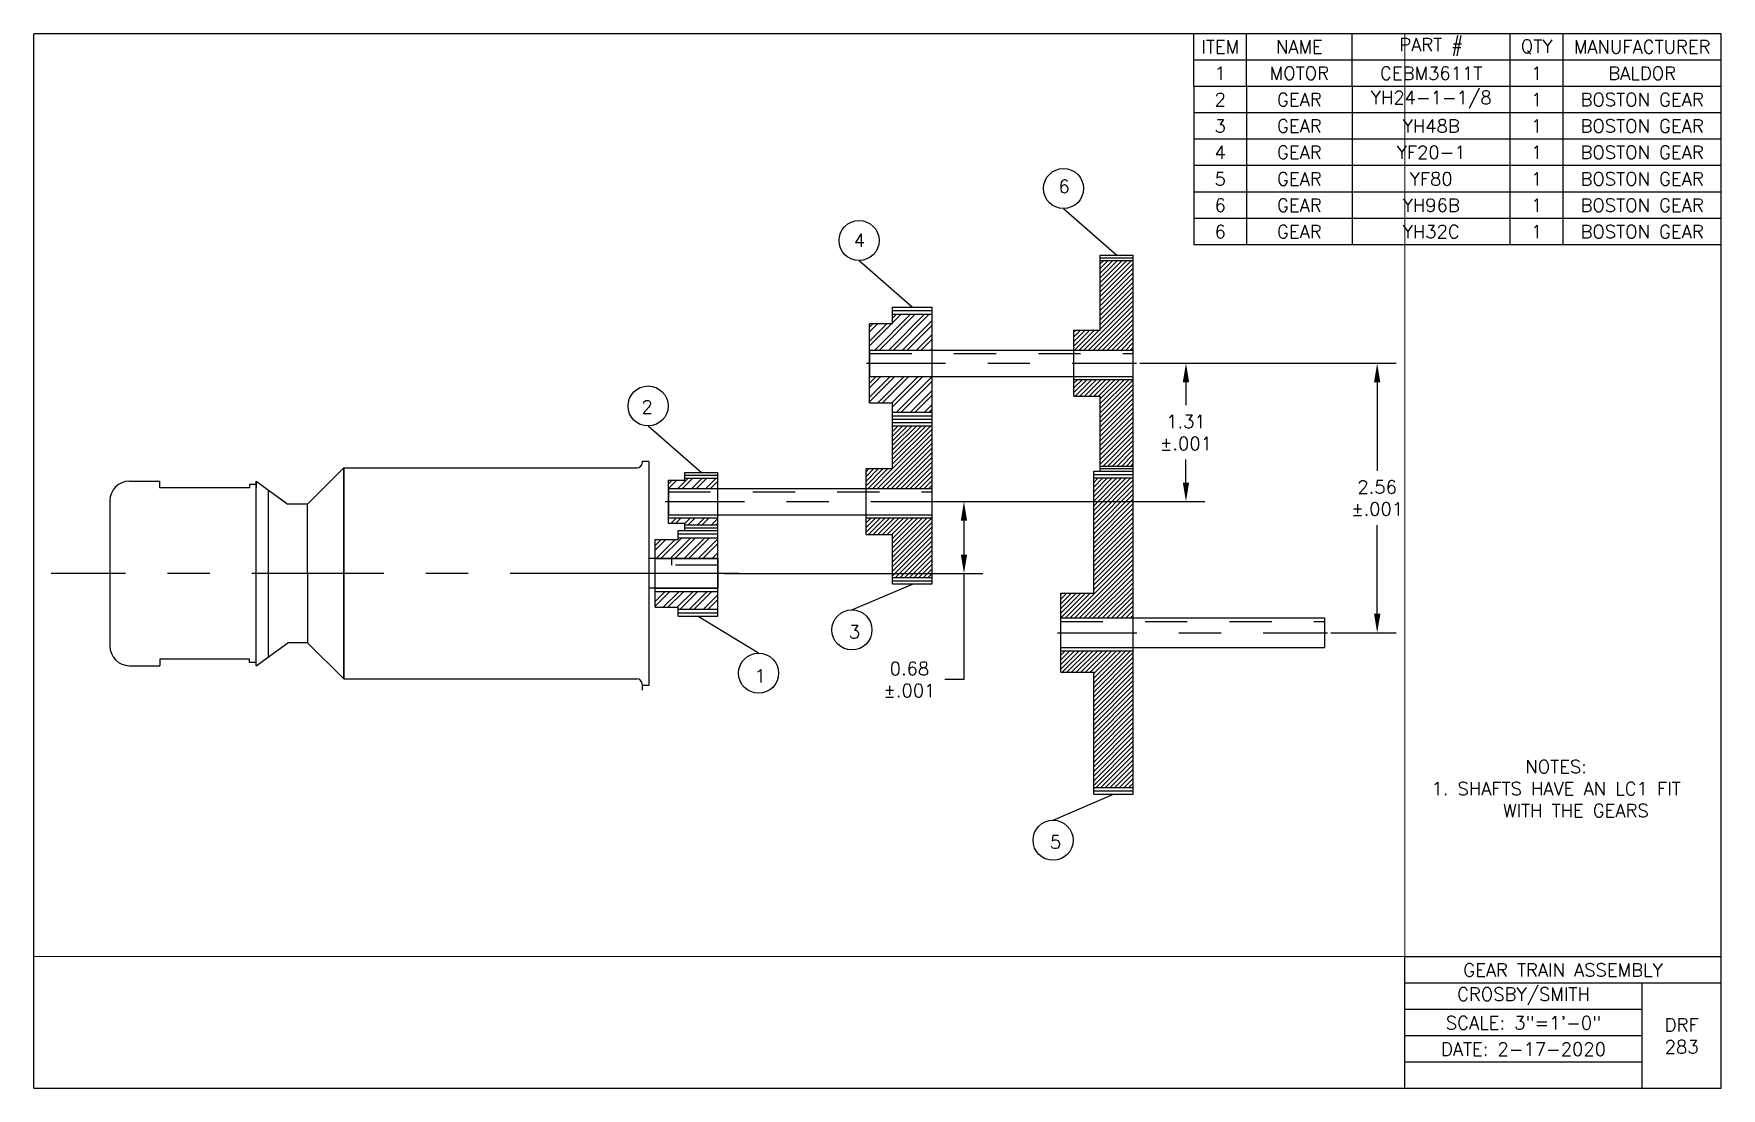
# Paper-space layout 'Layout1' of a CAD drawing. Header units: inches. Extents: x 0.1 to 16.1, y -0.3 to 9.7.
# The model-space entities are those that its viewports show. They can reach past a viewport. Long polylines and large blocks are cut down to what shows.
import ezdxf

# ---------------------------------------------------------------- set-up
doc = ezdxf.new("R2010")
doc.units = ezdxf.units.IN
doc.header["$LTSCALE"] = 0.25
doc.header["$MEASUREMENT"] = 0
for name, pattern in [('CENTER', [2, 1.25, -0.25, 0.25, -0.25]), ('CENTER2', [1.125, 0.75, -0.125, 0.125, -0.125]), ('HIDDEN', [0.375, 0.25, -0.125])]:
    doc.linetypes.add(name, pattern=pattern)
doc.layers.get('Defpoints').update_dxf_attribs({"linetype": 'CONTINUOUS'})
for name, color, linetype in [('1', 1, 'CONTINUOUS'), ('LAYER1', 1, 'CONTINUOUS'), ('LAYER2', 2, 'HIDDEN'), ('LAYER3', 3, 'CENTER'), ('LAYER4', 4, 'CONTINUOUS'), ('LAYER5', 5, 'CONTINUOUS')]:
    doc.layers.add(name, color=color, linetype=linetype)
doc.styles.get("Standard").update_dxf_attribs({"font": 'romans.shx'})
doc.dimstyles.get("Standard").update_dxf_attribs({"dimtxt": 0.125, "dimasz": 0.18, "dimexe": 0.18, "dimexo": 0.0625, "dimgap": 0.09, "dimtad": 0, "dimtih": 1, "dimtoh": 1, "dimzin": 0, "dimdsep": 46, "dimtxsty": 'Standard', "dimcen": 0.09, "dimadec": 0, "dimazin": 0, "dimtfac": 1, "dimtofl": 0, "dimtmove": 0, "dimatfit": 3, "dimfxl": 1, "dimtolj": 1, "dimtzin": 0, "dimarcsym": 0})

# ---------------------------------------------------------------- blocks, each defined once
blk = doc.blocks.new('tbb_block')
at = {"layer": '1'}
for p, q in [((16, 10), (0, 10)), ((0, 0), (0, 10)), ((16, 0), (16, 10)), ((13, 1.25), (16, 1.25)), ((13, 0), (13, 1.25)), ((13, 1), (16, 1)), ((15.25, 0), (15.25, 1)), ((13, 0.75), (15.25, 0.75)), ((13, 0.5), (15.25, 0.5)), ((13, 0.25), (15.25, 0.25)), ((0, 0), (16, 0))]:
    blk.add_line(p, q, dxfattribs=at)
blk = doc.blocks.new('*D19')
at = {"layer": 'Defpoints', "color": 0, "transparency": 16777216}
for p in [(8.618, 5.265), (8.919, 5.265), (6.586, 4.583)]:
    blk.add_point(p, dxfattribs=at)
at = {"layer": 'LAYER4', "color": 0, "lineweight": -2, "transparency": 16777216}
for p, q in [((8.68, 5.265), (9.099, 5.265)), ((8.919, 5.085), (8.919, 4.763)), ((6.648, 4.583), (9.099, 4.583)), ((8.919, 4.583), (8.919, 3.577)), ((8.919, 3.577), (8.739, 3.577))]:
    blk.add_line(p, q, dxfattribs=at)
at = {"layer": 'LAYER4', "color": 0, "transparency": 16777216}
for points in [[(8.889, 5.085), (8.949, 5.085), (8.919, 5.265)], [(8.889, 4.763), (8.949, 4.763), (8.919, 4.583)]]:
    blk.add_solid(points, dxfattribs=at)
at = {"layer": 'LAYER4', "color": 0, "transparency": 16777216, "insert": (8.402, 3.577), "char_height": 0.125, "attachment_point": 5}
blk.add_mtext('\\A1;0.68\\P%%P.001', dxfattribs=at)
blk = doc.blocks.new('*D20')
at = {"layer": 'Defpoints', "color": 0, "transparency": 16777216}
for p in [(10.524, 6.577), (11.024, 6.577), (8.618, 5.265)]:
    blk.add_point(p, dxfattribs=at)
at = {"layer": 'LAYER4', "color": 0, "lineweight": -2, "transparency": 16777216}
for p, q in [((10.587, 6.577), (11.204, 6.577)), ((11.024, 6.397), (11.024, 6.178)), ((11.024, 5.445), (11.024, 5.664)), ((8.68, 5.265), (11.204, 5.265))]:
    blk.add_line(p, q, dxfattribs=at)
at = {"layer": 'LAYER4', "color": 0, "transparency": 16777216}
for points in [[(10.994, 6.397), (11.054, 6.397), (11.024, 6.577)], [(10.994, 5.445), (11.054, 5.445), (11.024, 5.265)]]:
    blk.add_solid(points, dxfattribs=at)
at = {"layer": 'LAYER4', "color": 0, "transparency": 16777216, "insert": (11.024, 5.921), "char_height": 0.125, "attachment_point": 5}
blk.add_mtext('\\A1;1.31\\P%%P.001', dxfattribs=at)
blk = doc.blocks.new('*D21')
at = {"layer": 'Defpoints', "color": 0, "transparency": 16777216}
for p in [(10.524, 6.577), (12.337, 4.021), (12.837, 4.021)]:
    blk.add_point(p, dxfattribs=at)
at = {"layer": 'LAYER4', "color": 0, "lineweight": -2, "transparency": 16777216}
for p, q in [((10.587, 6.577), (13.017, 6.577)), ((12.837, 6.397), (12.837, 5.556)), ((12.837, 4.201), (12.837, 5.042)), ((12.399, 4.021), (13.017, 4.021))]:
    blk.add_line(p, q, dxfattribs=at)
at = {"layer": 'LAYER4', "color": 0, "transparency": 16777216}
for points in [[(12.807, 6.397), (12.867, 6.397), (12.837, 6.577)], [(12.807, 4.201), (12.867, 4.201), (12.837, 4.021)]]:
    blk.add_solid(points, dxfattribs=at)
at = {"layer": 'LAYER4', "color": 0, "transparency": 16777216, "insert": (12.837, 5.299), "char_height": 0.125, "attachment_point": 5}
blk.add_mtext('\\A1;2.56\\P%%P.001', dxfattribs=at)
blk = doc.blocks.new('*U2')
at = {"layer": 'LAYER3', "color": 0, "linetype": 'CENTER2', "transparency": 16777216}
blk.add_line((-5.12, 0), (5.12, 0), dxfattribs=at)
blk = doc.blocks.new('*U8')
at = {"layer": 'LAYER3', "color": 0, "linetype": 'CENTER2', "transparency": 16777216}
blk.add_line((-5.12, 0), (5.12, 0), dxfattribs=at)
blk = doc.blocks.new('*U9')
at = {"layer": 'LAYER3', "color": 0, "linetype": 'CENTER2', "transparency": 16777216}
blk.add_line((-5.12, 0), (5.12, 0), dxfattribs=at)

msp = doc.modelspace()

# ---------------------------------------------------------------- hatches: boundary and pattern name
at = {"layer": 'LAYER5'}
h = msp.add_hatch(dxfattribs=at)
h.set_pattern_fill('ANSI31', color=256, angle=180)
h.set_pattern_definition([(225, (-192.42394, 57.05707), (0.08838835, -0.08838835), [])])
h.paths.add_polyline_path([(-115.433, 11.471), (-114.183, 11.471), (-114.183, 14.754), (-116.433, 14.754), (-116.433, 14.121), (-115.433, 14.121)])
h.paths.add_polyline_path([(-114.183, 19.271), (-115.433, 19.271), (-115.433, 16.621), (-116.433, 16.621), (-116.433, 15.871), (-114.183, 15.871)])
h = msp.add_hatch(dxfattribs=at)
h.set_pattern_fill('ANSI32', color=256, angle=180)
h.set_pattern_definition([(225, (-124.31743, 10.59304), (0.265165, -0.265165), []), (225, (-124.4942, 10.59304), (0.265165, -0.265165), [])])
h.paths.add_polyline_path([(-124.183, 14.871), (-124.183, 13.864), (-123.311, 13.864), (-123.311, 13.515), (-121.811, 13.515), (-121.811, 14.871)])
h.paths.add_polyline_path([(-123.311, 17.226), (-123.311, 16.877), (-124.183, 16.877), (-124.183, 15.871), (-121.811, 15.871), (-121.811, 17.226)])
h = msp.add_hatch(dxfattribs=at)
h.set_pattern_fill('ANSI31', color=256, angle=180)
h.set_pattern_definition([(225, (-230.99378, 63.84863), (0.08838835, -0.08838835), [])])
h.paths.add_polyline_path([(-121.811, 9.504), (-124.311, 9.504), (-124.311, 8.871), (-123.311, 8.871), (-123.311, 7.246), (-121.811, 7.246)])
h.paths.add_polyline_path([(-121.811, 12.996), (-123.311, 12.996), (-123.311, 11.371), (-124.311, 11.371), (-124.311, 10.621), (-121.811, 10.621)])
h = msp.add_hatch(dxfattribs=at)
h.set_pattern_fill('ANSI32', color=256, angle=180)
h.set_pattern_definition([(225, (-132.87372, 41.37104), (0.265165, -0.265165), []), (225, (-133.0505, 41.37104), (0.265165, -0.265165), [])])
h.paths.add_polyline_path([(-131.811, 9.306), (-131.188, 9.306), (-131.188, 9.236), (-129.938, 9.236), (-129.938, 9.504), (-131.811, 9.504)])
h.paths.add_polyline_path([(-131.811, 10.621), (-129.938, 10.621), (-129.938, 11.005), (-131.188, 11.005), (-131.188, 10.935), (-131.811, 10.935)])
h = msp.add_hatch(dxfattribs=at)
h.set_pattern_fill('ANSI31', color=256, angle=180)
h.set_pattern_definition([(225, (-157.53176, 28.7506), (0.08838835, -0.08838835), [])])
h.paths.add_polyline_path([(-115.683, -0.729), (-114.183, -0.729), (-114.183, 4.465), (-116.933, 4.465), (-116.933, 3.646), (-115.683, 3.646)])
h.paths.add_polyline_path([(-115.683, 6.646), (-116.933, 6.646), (-116.933, 5.708), (-114.183, 5.708), (-114.183, 11.021), (-115.683, 11.021)])
h = msp.add_hatch(dxfattribs=at)
h.set_pattern_fill('ANSI32', color=256, angle=180)
h.set_pattern_definition([(225, (-139.45007, 66.37167), (0.265165, -0.265165), []), (225, (-139.62684, 66.37167), (0.265165, -0.265165), [])])
h.paths.add_polyline_path([(-132.311, 6.715), (-132.311, 6.111), (-131.438, 6.111), (-131.438, 6.04), (-129.938, 6.04), (-129.938, 6.715)])
h.paths.add_polyline_path([(-129.938, 7.958), (-129.938, 8.751), (-131.438, 8.751), (-131.438, 8.68), (-132.311, 8.68), (-132.311, 7.958)])

# ---------------------------------------------------------------- linework, layer by layer
at = {"layer": 'LAYER1'}
for p, q in [((-115.433, 16.621), (-115.433, 19.471)), ((-115.433, 19.471), (-114.183, 19.471)), ((-115.433, 19.271), (-114.183, 19.271)), ((-114.183, 11.271), (-114.183, 19.471)), ((-123.311, 17.496), (-121.811, 17.496)), ((-123.311, 16.877), (-123.311, 17.496)), ((-121.811, 13.246), (-121.811, 17.496)), ((-124.183, 16.877), (-123.311, 16.877)), ((-124.183, 13.864), (-124.183, 16.877)), ((-123.311, 17.226), (-121.811, 17.226)), ((-116.433, 14.121), (-116.433, 16.621)), ((-116.433, 16.621), (-115.433, 16.621)), ((-124.183, 15.871), (-121.811, 15.871)), ((-124.183, 15.871), (-114.183, 15.871)), ((-124.183, 15.871), (-124.183, 14.871)), ((-116.433, 15.871), (-114.183, 15.871)), ((-114.183, 14.871), (-114.183, 15.871)), ((-124.183, 14.871), (-121.811, 14.871)), ((-124.183, 14.871), (-114.183, 14.871)), ((-116.433, 14.871), (-114.183, 14.871)), ((-116.433, 14.754), (-114.183, 14.754)), ((-116.433, 14.121), (-115.433, 14.121)), ((-115.433, 11.271), (-115.433, 14.121)), ((-124.183, 13.864), (-123.311, 13.864)), ((-123.311, 13.246), (-123.311, 13.864)), ((-123.311, 13.515), (-121.811, 13.515)), ((-123.311, 11.371), (-123.311, 13.246)), ((-123.311, 13.246), (-121.811, 13.246)), ((-123.311, 13.246), (-121.811, 13.246)), ((-123.311, 12.996), (-121.811, 12.996)), ((-121.811, 6.996), (-121.811, 13.246)), ((-132.558, 11.646), (-132.808, 11.646)), ((-132.808, 11.646), (-132.808, 11.596)), ((-132.558, 11.646), (-132.558, 3.146)), ((-152.248, 10.896), (-151.098, 10.896)), ((-151.098, 10.646), (-151.098, 10.896)), ((-147.448, 3.896), (-147.448, 10.896)), ((-147.448, 10.896), (-146.248, 10.026)), ((-147.448, 10.896), (-147.448, 10.646)), ((-144.128, 11.396), (-145.498, 10.026)), ((-144.128, 7.396), (-144.128, 11.396)), ((-144.128, 11.396), (-144.128, 7.396)), ((-144.128, 11.396), (-142.183, 11.396)), ((-142.183, 11.396), (-135.683, 11.396)), ((-135.683, 11.396), (-133.008, 11.396)), ((-131.811, 9.306), (-131.811, 10.935)), ((-131.811, 10.935), (-131.188, 10.935)), ((-131.188, 10.935), (-131.188, 11.221)), ((-131.188, 11.221), (-129.938, 11.221)), ((-131.188, 11.005), (-129.938, 11.005)), ((-129.938, 9.021), (-129.938, 11.221)), ((-124.311, 8.871), (-124.311, 11.371)), ((-124.311, 11.371), (-123.311, 11.371)), ((-115.683, 11.271), (-114.183, 11.271)), ((-115.683, 6.646), (-115.683, 11.271)), ((-115.683, 11.021), (-114.183, 11.021)), ((-115.433, 11.471), (-114.183, 11.471)), ((-115.433, 11.271), (-114.183, 11.271)), ((-114.183, -0.979), (-114.183, 11.271)), ((-147.698, 10.646), (-151.098, 10.646)), ((-147.448, 10.771), (-147.698, 10.771)), ((-147.698, 10.771), (-147.698, 10.646)), ((-146.998, 10.569), (-146.998, 4.222)), ((-131.811, 10.621), (-121.811, 10.621)), ((-131.811, 10.621), (-131.811, 9.621)), ((-131.811, 10.621), (-129.938, 10.621)), ((-124.311, 10.621), (-121.811, 10.621)), ((-121.811, 9.621), (-121.811, 10.621)), ((-152.998, 10.146), (-152.998, 4.646)), ((-145.498, 10.026), (-146.248, 10.026)), ((-145.498, 7.396), (-145.498, 10.026)), ((-131.811, 9.621), (-121.811, 9.621)), ((-131.811, 9.621), (-129.938, 9.621)), ((-124.311, 9.621), (-121.811, 9.621)), ((-131.811, 9.504), (-129.938, 9.504)), ((-131.811, 9.306), (-131.188, 9.306)), ((-131.438, 9.021), (-129.938, 9.021)), ((-131.438, 8.68), (-131.438, 9.021)), ((-131.188, 9.021), (-131.188, 9.306)), ((-131.188, 9.236), (-129.938, 9.236)), ((-131.188, 9.021), (-129.938, 9.021)), ((-129.938, 5.771), (-129.938, 9.021)), ((-124.311, 9.504), (-121.811, 9.504)), ((-132.311, 6.111), (-132.311, 8.68)), ((-132.311, 8.68), (-131.438, 8.68)), ((-131.438, 8.751), (-129.938, 8.751)), ((-124.311, 8.871), (-123.311, 8.871)), ((-123.311, 6.996), (-123.311, 8.871)), ((-129.938, 7.958), (-132.558, 7.958)), ((-132.311, 7.958), (-129.938, 7.958)), ((-129.938, 7.958), (-129.938, 7.708)), ((-129.938, 7.958), (-129.938, 6.833)), ((-145.498, 7.396), (-145.498, 4.766)), ((-144.128, 7.396), (-144.128, 3.396)), ((-144.128, 3.396), (-144.128, 7.396)), ((-123.311, 7.246), (-121.811, 7.246)), ((-129.938, 6.833), (-132.558, 6.833)), ((-132.311, 6.833), (-129.938, 6.833)), ((-132.311, 6.715), (-129.938, 6.715)), ((-123.311, 6.996), (-121.811, 6.996)), ((-116.933, 3.646), (-116.933, 6.646)), ((-116.933, 6.646), (-115.683, 6.646)), ((-132.311, 6.111), (-131.438, 6.111)), ((-131.438, 5.771), (-131.438, 6.111)), ((-131.438, 6.04), (-129.938, 6.04)), ((-131.438, 5.771), (-129.938, 5.771)), ((-116.933, 5.708), (-114.183, 5.708)), ((-116.933, 5.708), (-106.933, 5.708)), ((-116.933, 4.583), (-116.933, 5.708)), ((-106.933, 5.708), (-106.933, 4.583)), ((-147.448, 3.896), (-146.248, 4.766)), ((-145.498, 4.766), (-146.248, 4.766)), ((-144.128, 3.396), (-145.498, 4.766)), ((-116.933, 4.583), (-114.183, 4.583)), ((-116.933, 4.583), (-106.933, 4.583)), ((-152.248, 3.896), (-151.098, 3.896)), ((-147.698, 4.146), (-151.098, 4.146)), ((-151.098, 4.146), (-151.098, 3.896)), ((-147.698, 4.021), (-147.698, 4.146)), ((-147.448, 4.021), (-147.698, 4.021)), ((-116.933, 4.465), (-114.183, 4.465)), ((-144.128, 3.396), (-142.183, 3.396)), ((-142.183, 3.396), (-135.683, 3.396)), ((-135.683, 3.396), (-133.008, 3.396)), ((-116.933, 3.646), (-115.683, 3.646)), ((-115.683, -0.979), (-115.683, 3.646)), ((-132.808, 3.196), (-132.808, 2.966)), ((-132.558, 3.146), (-132.808, 3.146)), ((-115.683, -0.729), (-114.183, -0.729)), ((-115.683, -0.979), (-114.183, -0.979))]:
    msp.add_line(p, q, dxfattribs=at)
for centre, radius, start, end in [((-133.008, 11.596), 0.2, 270, 0), ((-152.248, 10.146), 0.75, 90, 180), ((-152.248, 4.646), 0.75, 180, 270), ((-133.008, 3.196), 0.2, 0, 90)]:
    msp.add_arc(centre, radius, start, end, dxfattribs=at)
at = {"layer": 'LAYER2'}
for p, q in [((-124.183, 15.737), (-114.183, 15.737)), ((-131.811, 10.487), (-121.811, 10.487)), ((-131.688, 7.708), (-131.688, 7.958)), ((-129.938, 7.708), (-131.688, 7.708)), ((-116.933, 5.577), (-106.933, 5.577))]:
    msp.add_line(p, q, dxfattribs=at)
at = {"layer": 'LAYER3'}
for p, q in [((-115.433, 19.371), (-114.183, 19.371)), ((-123.311, 17.371), (-121.811, 17.371)), ((-123.311, 13.371), (-121.811, 13.371)), ((-123.311, 13.121), (-121.811, 13.121)), ((-131.188, 11.121), (-129.938, 11.121)), ((-115.683, 11.146), (-114.183, 11.146)), ((-115.433, 11.371), (-114.183, 11.371)), ((-131.188, 9.121), (-129.938, 9.121)), ((-131.438, 8.896), (-129.938, 8.896)), ((-132.808, 7.396), (-155.222, 7.396)), ((-132.558, 7.396), (-132.808, 7.396)), ((-129.137, 7.396), (-132.558, 7.396)), ((-123.311, 7.121), (-121.811, 7.121)), ((-131.438, 5.896), (-129.938, 5.896)), ((-115.683, -0.854), (-114.183, -0.854))]:
    msp.add_line(p, q, dxfattribs=at)

# ---------------------------------------------------------------- block references
at = {"layer": 'LAYER3', "linetype": 'CENTER2'}
for name, p in [('*U8', (-119.183, 15.371)), ('*U2', (-126.811, 10.121)), ('*U9', (-111.933, 5.146))]:
    msp.add_blockref(name, p, dxfattribs=at)

psp = doc.layouts.get("Layout1")

# ---------------------------------------------------------------- linework, layer by layer
at = {"layer": 'LAYER1'}
for p, q in [((11.099, 9.452), (11.099, 9.702)), ((11.599, 9.452), (11.599, 9.702)), ((12.599, 9.452), (12.599, 9.702)), ((14.099, 9.452), (14.099, 9.702)), ((14.599, 9.452), (14.599, 9.702)), ((11.599, 9.452), (11.099, 9.452)), ((11.599, 9.452), (11.099, 9.452)), ((11.099, 9.202), (11.099, 9.452)), ((12.599, 9.452), (11.599, 9.452)), ((12.599, 9.452), (11.599, 9.452)), ((11.599, 9.202), (11.599, 9.452)), ((13.099, 9.452), (12.599, 9.452)), ((13.099, 9.452), (12.599, 9.452)), ((12.599, 9.202), (12.599, 9.452)), ((14.099, 9.452), (13.099, 9.452)), ((14.599, 9.452), (14.099, 9.452)), ((14.599, 9.452), (14.099, 9.452)), ((14.099, 9.202), (14.099, 9.452)), ((16.099, 9.452), (14.599, 9.452)), ((16.099, 9.452), (14.599, 9.452)), ((14.599, 9.202), (14.599, 9.452)), ((11.599, 9.202), (11.099, 9.202)), ((11.099, 9.202), (11.099, 8.952)), ((12.599, 9.202), (11.599, 9.202)), ((11.599, 9.202), (11.599, 8.952)), ((13.099, 9.202), (12.599, 9.202)), ((12.599, 9.202), (12.599, 8.952)), ((14.099, 9.202), (13.099, 9.202)), ((14.599, 9.202), (14.099, 9.202)), ((14.099, 8.952), (14.099, 9.202)), ((16.099, 9.202), (14.599, 9.202)), ((16.099, 9.202), (14.599, 9.202)), ((14.599, 8.952), (14.599, 9.202)), ((11.599, 8.952), (11.099, 8.952)), ((11.099, 8.952), (11.099, 8.702)), ((12.599, 8.952), (11.599, 8.952)), ((11.599, 8.952), (11.599, 8.702)), ((13.099, 8.952), (12.599, 8.952)), ((12.599, 8.952), (12.599, 8.702)), ((14.099, 8.952), (13.099, 8.952)), ((14.599, 8.952), (14.099, 8.952)), ((14.099, 8.702), (14.099, 8.952)), ((16.099, 8.952), (14.599, 8.952)), ((14.599, 8.702), (14.599, 8.952)), ((11.599, 8.702), (11.099, 8.702)), ((11.099, 8.702), (11.099, 8.452)), ((12.599, 8.702), (11.599, 8.702)), ((11.599, 8.702), (11.599, 8.452)), ((13.099, 8.702), (12.599, 8.702)), ((12.599, 8.702), (12.599, 8.452)), ((14.099, 8.702), (13.099, 8.702)), ((14.599, 8.702), (14.099, 8.702)), ((14.099, 8.452), (14.099, 8.702)), ((16.099, 8.702), (14.599, 8.702)), ((14.599, 8.452), (14.599, 8.702)), ((11.599, 8.452), (11.099, 8.452)), ((11.099, 8.45), (11.099, 8.2)), ((12.599, 8.452), (11.599, 8.452)), ((11.599, 8.45), (11.599, 8.2)), ((13.099, 8.452), (12.599, 8.452)), ((12.599, 8.45), (12.599, 8.2)), ((14.099, 8.452), (13.099, 8.452)), ((14.599, 8.452), (14.099, 8.452)), ((14.099, 8.2), (14.099, 8.45)), ((16.099, 8.452), (14.599, 8.452)), ((14.599, 8.2), (14.599, 8.45)), ((11.599, 8.2), (11.099, 8.2)), ((11.099, 8.2), (11.099, 7.95)), ((12.599, 8.2), (11.599, 8.2)), ((11.599, 8.2), (11.599, 7.95)), ((13.099, 8.2), (12.599, 8.2)), ((12.599, 8.2), (12.599, 7.95)), ((14.099, 8.2), (13.099, 8.2)), ((14.599, 8.2), (14.099, 8.2)), ((14.099, 7.95), (14.099, 8.2)), ((16.099, 8.2), (14.599, 8.2)), ((14.599, 7.95), (14.599, 8.2)), ((11.599, 7.95), (11.099, 7.95)), ((11.099, 7.95), (11.099, 7.7)), ((12.599, 7.95), (11.599, 7.95)), ((11.599, 7.95), (11.599, 7.7)), ((13.099, 7.95), (12.599, 7.95)), ((12.599, 7.95), (12.599, 7.7)), ((14.099, 7.95), (13.099, 7.95)), ((14.599, 7.95), (14.099, 7.95)), ((14.099, 7.7), (14.099, 7.95)), ((16.099, 7.95), (14.599, 7.95)), ((14.599, 7.7), (14.599, 7.95)), ((11.599, 7.7), (11.099, 7.7)), ((12.599, 7.7), (11.599, 7.7)), ((13.099, 7.7), (12.599, 7.7)), ((14.099, 7.7), (13.099, 7.7)), ((14.599, 7.7), (14.099, 7.7)), ((16.099, 7.7), (14.599, 7.7))]:
    psp.add_line(p, q, dxfattribs=at)
at = {"layer": 'LAYER4'}
for p, q in [((9.863, 8.044), (10.368, 7.602)), ((7.925, 7.551), (8.43, 7.108)), ((5.924, 5.982), (6.429, 5.54)), ((8.618, 5.265), (9.118, 5.265)), ((7.857, 4.238), (8.43, 4.483)), ((6.972, 3.828), (6.398, 4.177)), ((9.764, 2.244), (10.337, 2.49))]:
    psp.add_line(p, q, dxfattribs=at)
for centre in [(9.863, 8.234), (7.925, 7.741), (5.924, 6.172), (7.857, 4.048), (6.972, 3.638), (9.764, 2.054)]:
    psp.add_circle(centre, 0.19, dxfattribs=at)

# ---------------------------------------------------------------- block references
at = {"layer": 'LAYER1'}
psp.add_blockref('tbb_block', (0.099, -0.298), dxfattribs=at)

# ---------------------------------------------------------------- texts
at = {"layer": 'LAYER4', "char_height": 0.125}
for s, width, gutter_width, heights, insert, attachment_point in [('ITEM ', 0.5, 1, [0], (11.349, 9.577), 5), ('NAME', 1, 1, [0], (12.099, 9.577), 5), ('PART #', 1.5, 1, [0], (13.349, 9.577), 5), ('QTY', 0.5, 1, [0], (14.349, 9.577), 5), ('MANUFACTURER', 1.5, 1, [0], (15.349, 9.577), 5), ('1 ', 0.5, 1, [0], (11.349, 9.327), 5), ('MOTOR', 1, 1, [0], (12.099, 9.327), 5), ('CEBM3611T', 1.5, 1, [0], (13.349, 9.327), 5), ('1', 0.5, 0.625, [0], (14.349, 9.327), 5), ('BALDOR', 1.5, 1, [0], (15.349, 9.327), 5), ('2 ', 0.5, 1, [0], (11.349, 9.077), 5), ('GEAR', 1, 1, [0], (12.099, 9.077), 5), ('YH24-1-1/8', 1.5, 1, [0], (13.349, 9.077), 5), ('1', 0.5, 0.625, [0], (14.349, 9.077), 5), ('BOSTON GEAR', 1.5, 1, [0], (15.349, 9.077), 5), ('3 ', 0.5, 1, [0], (11.349, 8.827), 5), ('GEAR', 1, 1, [0], (12.099, 8.827), 5), ('YH48B', 1.5, 1, [0], (13.349, 8.827), 5), ('1', 0.5, 0.625, [0], (14.349, 8.827), 5), ('BOSTON GEAR', 1.5, 1, [0], (15.349, 8.827), 5), ('4 ', 0.5, 1, [0], (11.349, 8.577), 5), ('GEAR', 1, 1, [0], (12.099, 8.577), 5), ('YF20-1', 1.5, 1, [0], (13.349, 8.577), 5), ('1', 0.5, 0.625, [0], (14.349, 8.577), 5), ('BOSTON GEAR', 1.5, 1, [0], (15.349, 8.577), 5), ('5 ', 0.5, 1, [0], (11.349, 8.325), 5), ('GEAR', 1, 1, [0], (12.099, 8.325), 5), ('YF80', 1.5, 1, [0], (13.349, 8.325), 5), ('1', 0.5, 0.625, [0], (14.349, 8.325), 5), ('BOSTON GEAR', 1.5, 1, [0], (15.349, 8.325), 5), ('6', 0.15633, 0.625, [0], (9.815, 8.317), 1), ('6 ', 0.5, 1, [0], (11.349, 8.075), 5), ('GEAR', 1, 1, [0], (12.099, 8.075), 5), ('YH96B', 1.5, 1, [0], (13.349, 8.075), 5), ('1', 0.5, 0.625, [0], (14.349, 8.075), 5), ('BOSTON GEAR', 1.5, 1, [0], (15.349, 8.075), 5), ('6 ', 0.5, 1, [0], (11.349, 7.825), 5), ('GEAR', 1, 1, [0], (12.099, 7.825), 5), ('YH32C', 1.5, 1, [0], (13.349, 7.825), 5), ('1', 0.5, 0.625, [0], (14.349, 7.825), 5), ('BOSTON GEAR', 1.5, 1, [0], (15.349, 7.825), 5), ('4', 0.15633, 0.625, [0], (7.874, 7.805), 1), ('2', 0.30934, 0.625, [0], (5.861, 6.225), 1), ('3', 0.15633, 0.625, [0], (7.827, 4.093), 1), ('1', 0.15633, 0.625, [0], (6.934, 3.674), 1), ('NOTES: \\P\\pxi-3,l3,t3;1.^ISHAFTS HAVE AN LC1 FIT WITH THE GEARS', 2.7928, 0.625, [8.602], (14.533, 2.543), 5), ('5', 0.15633, 0.625, [0], (9.734, 2.099), 1), ('GEAR TRAIN ASSEMBLY', 3, 0.625, [0], (14.599, 0.823), 5), ('CROSBY/SMITH', 2.25, 0.625, [0], (14.224, 0.573), 5), ('SCALE: 3"=1\'-0"', 2.25, 0.625, [0], (14.224, 0.323), 5), ('DRF\\P283', 0.75, 0.625, [0], (15.724, 0.198), 5), ('DATE: 2-17-2020', 2.25, 0.625, [0], (14.224, 0.073), 5)]:
    psp.add_mtext_dynamic_manual_height_columns(s, width=width, gutter_width=gutter_width, heights=heights, dxfattribs=dict(at, insert=insert, attachment_point=attachment_point))

# ---------------------------------------------------------------- dimensions: what is measured, and where the dimension line sits
at = {"layer": 'LAYER4'}
for base, p1, p2, picture, middle in [((11.024, 6.577), (8.618, 5.265), (10.524, 6.577), '*D20', (11.024, 5.921)), ((12.837, 4.021), (10.524, 6.577), (12.337, 4.021), '*D21', (12.837, 5.299))]:
    dim = psp.add_linear_dim(base=base, p1=p1, p2=p2, angle=90, text='<>\\P%%P.001', dimstyle='Standard', dxfattribs=at)
    dim.commit()
    dim.dimension.update_dxf_attribs({"geometry": picture, "text_midpoint": middle})
dim = psp.add_linear_dim(base=(8.919, 5.265), p1=(6.586, 4.583), p2=(8.618, 5.265), angle=90, text='<>\\P%%P.001', dimstyle='Standard', dxfattribs=at)
dim.commit()
dim.dimension.update_dxf_attribs({"geometry": '*D19', "text_midpoint": (8.402, 3.577), "dimtype": 160})

# ---------------------------------------------------------------- viewports
at = {"layer": 'Defpoints'}
psp.add_viewport(center=(6.599, 5.327), size=(13, 8.75), view_center_point=(-129.884, 10.369), view_height=35, dxfattribs=at)

doc.saveas('drawing.dxf')
